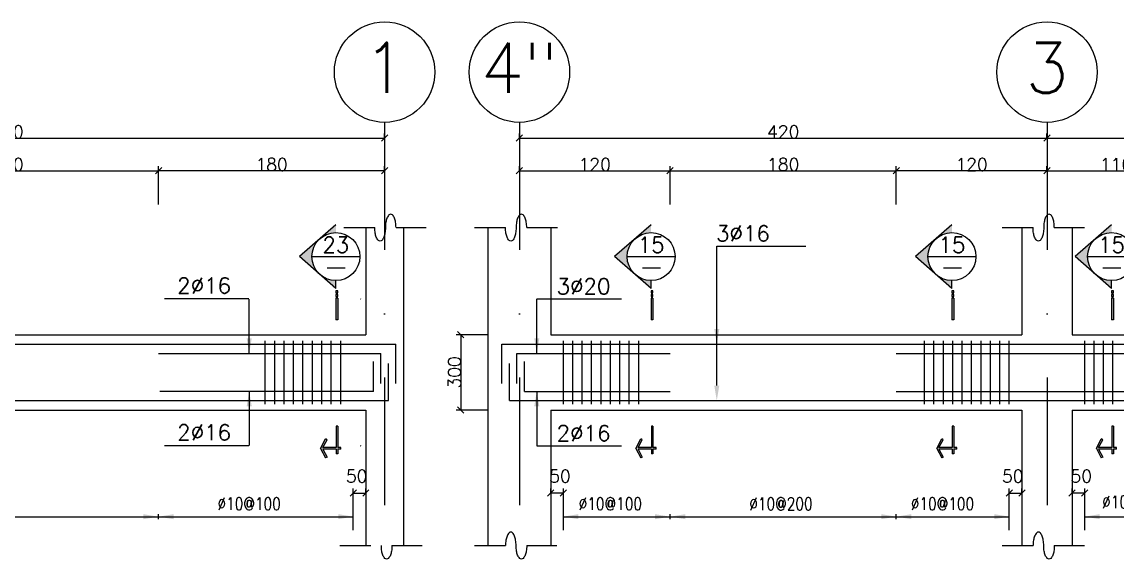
# Model space of a CAD drawing. Header units: millimetres. Extents: x -231 to 30223, y -7037 to 7120.
# Drawn here: x 13939 to 15683, y -2666 to -1811 of the extents above; entities that cross this region are included whole.
import ezdxf
from ezdxf.enums import TextEntityAlignment as Align

# ---------------------------------------------------------------- set-up
doc = ezdxf.new("R2010")
doc.units = ezdxf.units.MM
for name, pattern in [('CENTER', [2, 1.25, -0.25, 0.25, -0.25]), ('DASHDOTX2', [50.8, 25.4, -12.7, 0, -12.7]), ('DASHED', [0.75, 0.5, -0.25])]:
    doc.linetypes.add(name, pattern=pattern)
for name, color, linetype in [('2', 2, 'Continuous'), ('3', 3, 'Continuous'), ('5', 7, 'Continuous'), ('ax', 1, 'DASHDOTX2'), ('AXE', 8, 'CENTER'), ('COV', 4, 'Continuous'), ('DIM', 1, 'Continuous'), ('DST', 1, 'Continuous'), ('HAT', 4, 'Continuous'), ('KH', 3, 'Continuous'), ('STT', 6, 'Continuous'), ('TX', 2, 'Continuous'), ('TX1', 3, 'Continuous')]:
    doc.layers.add(name, color=color, linetype=linetype)
doc.styles.add('ROMANS', font='romans.shx')
doc.dimstyles.new('SC25', dxfattribs={"dimscale": 0.1, "dimtxt": 200, "dimasz": 0.5, "dimexe": 75, "dimexo": 0, "dimgap": 0, "dimtad": 1, "dimdec": 0, "dimlfac": 2.5, "dimdsep": 46, "dimtxsty": 'ROMANS', "dimblk": 'TIC', "dimcen": 0, "dimclrd": 44, "dimclre": 13, "dimclrt": 62, "dimadec": 0, "dimazin": 0, "dimtfac": 0.925926, "dimtdec": 0, "dimtix": 1, "dimtmove": 2, "dimatfit": 3, "dimldrblk": 'TIC', "dimfxl": 1, "dimtolj": 1, "dimarcsym": 0})
doc.dimstyles.new('SC50', dxfattribs={"dimscale": 0.1, "dimtxt": 200, "dimasz": 0.5, "dimexe": 75, "dimexo": 0, "dimgap": 0, "dimtad": 1, "dimdec": 0, "dimlfac": 0.5, "dimdsep": 46, "dimtxsty": 'ROMANS', "dimblk": 'TIC', "dimcen": 0, "dimclrd": 44, "dimclre": 1, "dimclrt": 62, "dimadec": 0, "dimazin": 0, "dimtfac": 0.925926, "dimtdec": 0, "dimtix": 1, "dimtmove": 2, "dimatfit": 3, "dimldrblk": 'TIC', "dimfxl": 1, "dimtolj": 1, "dimarcsym": 0})

# ---------------------------------------------------------------- blocks, each defined once
blk = doc.blocks.new('A$C4D2F09EE')
at = {"layer": 'DST'}
for p, q in [((0, 4), (710, 4)), ((170, 0), (170, 8)), ((530, 0), (530, 8)), ((830, 4), (1430, 4)), ((1550, 4), (2641, 4)), ((2331, 0), (2331, 8))]:
    blk.add_line(p, q, dxfattribs=at)
for points in [[(146, 8), (170, 4), (146, 0)], [(194, 8), (170, 4), (194, 0)], [(506, 8), (530, 4), (506, 0)], [(554, 8), (530, 4), (554, 0)], [(2307, 8), (2331, 4), (2307, 0)], [(2355, 8), (2331, 4), (2355, 0)]]:
    blk.add_solid(points, dxfattribs=at)
at = {"layer": 'TX1', "style": 'ROMANS', "width": 0.8}
for s, p in [('%%c10@100', (857.8, 17.4)), ('%%c10@100', (24.4, 14.7)), ('%%c10@200', (296, 14.6)), ('%%c10@100', (553.2, 14.7)), ('%%c10@100', (2424.9, 14.7))]:
    blk.add_text(s, height=20, dxfattribs=at).set_placement(p)
blk = doc.blocks.new('TIC')
blk.add_line((-100, -100), (100, 100))
blk = doc.blocks.new('*D559')
at = {"layer": 'DIM', "color": 1, "lineweight": -2, "transparency": 16777216}
for p, q in [((13675.6, -2048.6), (13675.6, -2040.2)), ((14156.6, -2052.9), (14156.6, -2040.2))]:
    blk.add_line(p, q, dxfattribs=at)
at = {"layer": 'DIM', "color": 44, "lineweight": -2, "transparency": 16777216}
blk.add_line((13675.6, -2047.7), (14156.5, -2047.7), dxfattribs=at)
at = {"layer": 'DIM', "color": 44, "lineweight": -2, "transparency": 16777216, "xscale": 0.05, "yscale": 0.05, "zscale": 0.05, "rotation": 180}
blk.add_blockref('TIC', (13675.6, -2047.7), dxfattribs=at)
at = {"layer": 'DIM', "color": 44, "lineweight": -2, "transparency": 16777216, "xscale": 0.05, "yscale": 0.05, "zscale": 0.05}
blk.add_blockref('TIC', (14156.6, -2047.7), dxfattribs=at)
at = {"layer": 'DIM', "color": 62, "transparency": 16777216, "insert": (13916.1, -2037.7), "char_height": 20, "attachment_point": 5, "style": 'ROMANS'}
blk.add_mtext('\\A1;240', dxfattribs=at)
blk = doc.blocks.new('*D560')
at = {"layer": 'DIM', "color": 1, "lineweight": -2, "transparency": 16777216}
for p, q in [((13315.6, -1995.6), (13315.6, -1988.1)), ((14516.6, -1995.6), (14516.6, -1988.1))]:
    blk.add_line(p, q, dxfattribs=at)
at = {"layer": 'DIM', "color": 44, "lineweight": -2, "transparency": 16777216}
blk.add_line((13315.6, -1995.6), (14516.5, -1995.6), dxfattribs=at)
at = {"layer": 'DIM', "color": 44, "lineweight": -2, "transparency": 16777216, "xscale": 0.05, "yscale": 0.05, "zscale": 0.05, "rotation": 180}
blk.add_blockref('TIC', (13315.6, -1995.6), dxfattribs=at)
at = {"layer": 'DIM', "color": 44, "lineweight": -2, "transparency": 16777216, "xscale": 0.05, "yscale": 0.05, "zscale": 0.05}
blk.add_blockref('TIC', (14516.6, -1995.6), dxfattribs=at)
at = {"layer": 'DIM', "color": 62, "transparency": 16777216, "insert": (13916.1, -1985.6), "char_height": 20, "attachment_point": 5, "style": 'ROMANS'}
blk.add_mtext('\\A1;600', dxfattribs=at)
blk = doc.blocks.new('*D624')
at = {"layer": 'DIM', "color": 1, "lineweight": -2, "transparency": 16777216}
for p, q in [((14971.1, -2047.7), (14971.1, -2040.2)), ((15331.1, -2101.5), (15331.1, -2040.2))]:
    blk.add_line(p, q, dxfattribs=at)
at = {"layer": 'DIM', "color": 44, "lineweight": -2, "transparency": 16777216}
blk.add_line((14971.2, -2047.7), (15331.1, -2047.7), dxfattribs=at)
at = {"layer": 'DIM', "color": 44, "lineweight": -2, "transparency": 16777216, "xscale": 0.05, "yscale": 0.05, "zscale": 0.05, "rotation": 180}
blk.add_blockref('TIC', (14971.1, -2047.7), dxfattribs=at)
at = {"layer": 'DIM', "color": 44, "lineweight": -2, "transparency": 16777216, "xscale": 0.05, "yscale": 0.05, "zscale": 0.05}
blk.add_blockref('TIC', (15331.1, -2047.7), dxfattribs=at)
at = {"layer": 'DIM', "color": 62, "transparency": 16777216, "insert": (15151.1, -2037.7), "char_height": 20, "attachment_point": 5, "style": 'ROMANS'}
blk.add_mtext('\\A1;180', dxfattribs=at)
blk = doc.blocks.new('*D625')
at = {"layer": 'DIM', "color": 1, "lineweight": -2, "transparency": 16777216}
for p, q in [((14731.1, -1995.6), (14731.1, -1988.1)), ((15571.1, -1995.6), (15571.1, -1988.1))]:
    blk.add_line(p, q, dxfattribs=at)
at = {"layer": 'DIM', "color": 44, "lineweight": -2, "transparency": 16777216}
blk.add_line((14731.2, -1995.6), (15571.1, -1995.6), dxfattribs=at)
at = {"layer": 'DIM', "color": 44, "lineweight": -2, "transparency": 16777216, "xscale": 0.05, "yscale": 0.05, "zscale": 0.05, "rotation": 180}
blk.add_blockref('TIC', (14731.1, -1995.6), dxfattribs=at)
at = {"layer": 'DIM', "color": 44, "lineweight": -2, "transparency": 16777216, "xscale": 0.05, "yscale": 0.05, "zscale": 0.05}
blk.add_blockref('TIC', (15571.1, -1995.6), dxfattribs=at)
at = {"layer": 'DIM', "color": 62, "transparency": 16777216, "insert": (15151.1, -1985.6), "char_height": 20, "attachment_point": 5, "style": 'ROMANS'}
blk.add_mtext('\\A1;420', dxfattribs=at)
blk = doc.blocks.new('EEE')
at = {"layer": '5'}
h = blk.add_hatch(color=256, dxfattribs=at)
h.paths.add_polyline_path([(-25.1, 28.8), (-58.1, 0), (-25.1, -28.8, -0.454846)])
h.paths.add_polyline_path([(-25.1, -28.8), (0, -50.6), (0, -38.2, -0.181206)])
h.paths.add_polyline_path([(0, 38.2), (0, 50.6), (-25.1, 28.8, -0.181206)])
h = blk.add_hatch(color=256, dxfattribs=at)
h.paths.add_polyline_path([(2.9, -57.6), (2.9, -54.7), (0, -54.7), (0, -57.6)])
h.paths.add_polyline_path([(0, -63.5), (2.9, -63.5), (2.9, -60.5), (0, -60.5)])
h.paths.add_polyline_path([(2.9, -66.4), (0, -66.4), (0, -100.6), (2.9, -100.6)])
blk.add_hatch(color=256, dxfattribs=at).paths.add_polyline_path([(0.4, -306.8), (0.4, -314.3), (2.9, -314.3), (2.9, -306.8), (8, -306.8), (8, -304.3), (2.9, -304.3), (2.9, -270), (0.4, -270), (0.4, -304.3), (-20.7, -304.3), (-14.1, -291.7), (-16.3, -290.5), (-24.2, -305.6), (-16.3, -320.7), (-14.1, -319.5), (-20.7, -306.8)])
at = {"layer": '2'}
for p, q in [((0, 50.6), (-58.1, 0)), ((0, -50.6), (-58.1, 0)), ((-38.2, 0), (38.2, 0)), ((0, -50.6), (0, -38.2)), ((2.9, -66.4), (0, -66.4)), ((0, -66.4), (0, -100.6)), ((2.9, -66.4), (2.9, -100.6)), ((2.9, -100.6), (0, -100.6)), ((2.9, -270), (0.4, -270)), ((-24.2, -305.6), (-16.3, -290.5)), ((-14.1, -291.7), (-16.3, -290.5)), ((-24.2, -305.6), (-16.3, -320.7)), ((8, -306.8), (8, -304.3)), ((-14.1, -319.5), (-16.3, -320.7)), ((2.9, -314.3), (0.4, -314.3))]:
    blk.add_line(p, q, dxfattribs=at)
for points in [[(0, -57.6), (2.9, -57.6), (2.9, -54.7), (0, -54.7)], [(0, -63.5), (2.9, -63.5), (2.9, -60.5), (0, -60.5)]]:
    blk.add_lwpolyline(points, close=True, dxfattribs=at)
for points in [[(0.4, -270), (0.4, -304.3)], [(2.9, -270), (2.9, -304.3)], [(0.4, -304.3), (-20.7, -304.3), (-14.1, -291.7)], [(0.4, -306.8), (-20.7, -306.8), (-14.1, -319.5)], [(0.4, -306.8), (0.4, -314.3)], [(8, -304.3), (2.9, -304.3)], [(8, -306.8), (2.9, -306.8)], [(2.9, -306.8), (2.9, -314.3)]]:
    blk.add_lwpolyline(points, dxfattribs=at)
blk.add_circle((0, 0), 38.2, dxfattribs=at)
at = {"layer": '3'}
blk.add_line((-13.7, -17.7), (15, -17.7), dxfattribs=at)
at = {"layer": 'TX1', "style": 'ROMANS'}
blk.add_attdef('B', text='', height=25, dxfattribs=at).set_placement((0, 18.7), align=Align.MIDDLE_CENTER)
blk = doc.blocks.new('*D626')
at = {"layer": 'DIM', "color": 13, "lineweight": -2, "transparency": 16777216}
for p, q in [((14681.8, -2308.8), (14630.3, -2308.8)), ((14681.8, -2428.8), (14630.3, -2428.8))]:
    blk.add_line(p, q, dxfattribs=at)
at = {"layer": 'DIM', "color": 44, "lineweight": -2, "transparency": 16777216}
blk.add_line((14637.8, -2308.9), (14637.8, -2428.8), dxfattribs=at)
at = {"layer": 'DIM', "color": 44, "lineweight": -2, "transparency": 16777216, "xscale": 0.05, "yscale": 0.05, "zscale": 0.05}
for p, rotation in [((14637.8, -2308.8), 90), ((14637.8, -2428.8), 270)]:
    blk.add_blockref('TIC', p, dxfattribs=dict(at, rotation=rotation))
at = {"layer": 'DIM', "color": 62, "transparency": 16777216, "insert": (14627.8, -2368.8), "char_height": 20, "attachment_point": 5, "rotation": 90, "style": 'ROMANS'}
blk.add_mtext('\\A1;300', dxfattribs=at)
blk = doc.blocks.new('*D627')
at = {"layer": 'DIM', "color": 13, "lineweight": -2, "transparency": 16777216}
for p, q in [((14466.6, -2620.4), (14466.6, -2553.6)), ((14486.6, -2561.1), (14486.6, -2553.6))]:
    blk.add_line(p, q, dxfattribs=at)
at = {"layer": 'DIM', "color": 44, "lineweight": -2, "transparency": 16777216}
blk.add_line((14466.6, -2561.1), (14486.5, -2561.1), dxfattribs=at)
at = {"layer": 'DIM', "color": 44, "lineweight": -2, "transparency": 16777216, "xscale": 0.05, "yscale": 0.05, "zscale": 0.05, "rotation": 180}
blk.add_blockref('TIC', (14466.6, -2561.1), dxfattribs=at)
at = {"layer": 'DIM', "color": 44, "lineweight": -2, "transparency": 16777216, "xscale": 0.05, "yscale": 0.05, "zscale": 0.05}
blk.add_blockref('TIC', (14486.6, -2561.1), dxfattribs=at)
at = {"layer": 'DIM', "color": 62, "transparency": 16777216, "insert": (14472.1, -2534.1), "char_height": 20, "attachment_point": 5, "style": 'ROMANS'}
blk.add_mtext('\\A1;50', dxfattribs=at)
blk = doc.blocks.new('*D628')
at = {"layer": 'DIM', "color": 13, "lineweight": -2, "transparency": 16777216}
for p, q in [((14781.1, -2561.1), (14781.1, -2553.6)), ((14801.1, -2620.4), (14801.1, -2553.6))]:
    blk.add_line(p, q, dxfattribs=at)
at = {"layer": 'DIM', "color": 44, "lineweight": -2, "transparency": 16777216}
blk.add_line((14801.1, -2561.1), (14781.2, -2561.1), dxfattribs=at)
at = {"layer": 'DIM', "color": 44, "lineweight": -2, "transparency": 16777216, "xscale": 0.05, "yscale": 0.05, "zscale": 0.05, "rotation": 180}
blk.add_blockref('TIC', (14781.1, -2561.1), dxfattribs=at)
at = {"layer": 'DIM', "color": 44, "lineweight": -2, "transparency": 16777216, "xscale": 0.05, "yscale": 0.05, "zscale": 0.05}
blk.add_blockref('TIC', (14801.1, -2561.1), dxfattribs=at)
at = {"layer": 'DIM', "color": 62, "transparency": 16777216, "insert": (14795.6, -2534.1), "char_height": 20, "attachment_point": 5, "style": 'ROMANS'}
blk.add_mtext('\\A1;50', dxfattribs=at)
blk = doc.blocks.new('*D629')
at = {"layer": 'DIM', "color": 1, "lineweight": -2, "transparency": 16777216}
for p, q in [((14156.6, -2101.5), (14156.6, -2040.2)), ((14516.6, -2047.7), (14516.6, -2040.2))]:
    blk.add_line(p, q, dxfattribs=at)
at = {"layer": 'DIM', "color": 44, "lineweight": -2, "transparency": 16777216}
blk.add_line((14516.5, -2047.7), (14156.6, -2047.7), dxfattribs=at)
at = {"layer": 'DIM', "color": 44, "lineweight": -2, "transparency": 16777216, "xscale": 0.05, "yscale": 0.05, "zscale": 0.05, "rotation": 180}
blk.add_blockref('TIC', (14156.6, -2047.7), dxfattribs=at)
at = {"layer": 'DIM', "color": 44, "lineweight": -2, "transparency": 16777216, "xscale": 0.05, "yscale": 0.05, "zscale": 0.05}
blk.add_blockref('TIC', (14516.6, -2047.7), dxfattribs=at)
at = {"layer": 'DIM', "color": 62, "transparency": 16777216, "insert": (14336.6, -2037.7), "char_height": 20, "attachment_point": 5, "style": 'ROMANS'}
blk.add_mtext('\\A1;180', dxfattribs=at)
blk = doc.blocks.new('*D630')
at = {"layer": 'DIM', "color": 1, "lineweight": -2, "transparency": 16777216}
for p, q in [((14731.1, -2047.7), (14731.1, -2040.2)), ((14971.1, -2101.5), (14971.1, -2040.2))]:
    blk.add_line(p, q, dxfattribs=at)
at = {"layer": 'DIM', "color": 44, "lineweight": -2, "transparency": 16777216}
blk.add_line((14731.2, -2047.7), (14971.1, -2047.7), dxfattribs=at)
at = {"layer": 'DIM', "color": 44, "lineweight": -2, "transparency": 16777216, "xscale": 0.05, "yscale": 0.05, "zscale": 0.05, "rotation": 180}
blk.add_blockref('TIC', (14731.1, -2047.7), dxfattribs=at)
at = {"layer": 'DIM', "color": 44, "lineweight": -2, "transparency": 16777216, "xscale": 0.05, "yscale": 0.05, "zscale": 0.05}
blk.add_blockref('TIC', (14971.1, -2047.7), dxfattribs=at)
at = {"layer": 'DIM', "color": 62, "transparency": 16777216, "insert": (14851.1, -2037.7), "char_height": 20, "attachment_point": 5, "style": 'ROMANS'}
blk.add_mtext('\\A1;120', dxfattribs=at)
blk = doc.blocks.new('*D631')
at = {"layer": 'DIM', "color": 13, "lineweight": -2, "transparency": 16777216}
for p, q in [((15511.1, -2620.4), (15511.1, -2553.6)), ((15531.1, -2561.1), (15531.1, -2553.6))]:
    blk.add_line(p, q, dxfattribs=at)
at = {"layer": 'DIM', "color": 44, "lineweight": -2, "transparency": 16777216}
blk.add_line((15511.2, -2561.1), (15531.1, -2561.1), dxfattribs=at)
at = {"layer": 'DIM', "color": 44, "lineweight": -2, "transparency": 16777216, "xscale": 0.05, "yscale": 0.05, "zscale": 0.05, "rotation": 180}
blk.add_blockref('TIC', (15511.1, -2561.1), dxfattribs=at)
at = {"layer": 'DIM', "color": 44, "lineweight": -2, "transparency": 16777216, "xscale": 0.05, "yscale": 0.05, "zscale": 0.05}
blk.add_blockref('TIC', (15531.1, -2561.1), dxfattribs=at)
at = {"layer": 'DIM', "color": 62, "transparency": 16777216, "insert": (15516.6, -2534.1), "char_height": 20, "attachment_point": 5, "style": 'ROMANS'}
blk.add_mtext('\\A1;50', dxfattribs=at)
blk = doc.blocks.new('*D632')
at = {"layer": 'DIM', "color": 13, "lineweight": -2, "transparency": 16777216}
for p, q in [((15611.1, -2561.1), (15611.1, -2553.6)), ((15631.1, -2620.4), (15631.1, -2553.6))]:
    blk.add_line(p, q, dxfattribs=at)
at = {"layer": 'DIM', "color": 44, "lineweight": -2, "transparency": 16777216}
blk.add_line((15631.1, -2561.1), (15611.2, -2561.1), dxfattribs=at)
at = {"layer": 'DIM', "color": 44, "lineweight": -2, "transparency": 16777216, "xscale": 0.05, "yscale": 0.05, "zscale": 0.05, "rotation": 180}
blk.add_blockref('TIC', (15611.1, -2561.1), dxfattribs=at)
at = {"layer": 'DIM', "color": 44, "lineweight": -2, "transparency": 16777216, "xscale": 0.05, "yscale": 0.05, "zscale": 0.05}
blk.add_blockref('TIC', (15631.1, -2561.1), dxfattribs=at)
at = {"layer": 'DIM', "color": 62, "transparency": 16777216, "insert": (15625.6, -2534.1), "char_height": 20, "attachment_point": 5, "style": 'ROMANS'}
blk.add_mtext('\\A1;50', dxfattribs=at)
blk = doc.blocks.new('*D636')
at = {"layer": 'DIM', "color": 1, "lineweight": -2, "transparency": 16777216}
for p, q in [((15571.1, -1995.6), (15571.1, -1988.1)), ((16291.1, -1995.6), (16291.1, -1988.1))]:
    blk.add_line(p, q, dxfattribs=at)
at = {"layer": 'DIM', "color": 44, "lineweight": -2, "transparency": 16777216}
blk.add_line((15571.2, -1995.6), (16291.1, -1995.6), dxfattribs=at)
at = {"layer": 'DIM', "color": 44, "lineweight": -2, "transparency": 16777216, "xscale": 0.05, "yscale": 0.05, "zscale": 0.05, "rotation": 180}
blk.add_blockref('TIC', (15571.1, -1995.6), dxfattribs=at)
at = {"layer": 'DIM', "color": 44, "lineweight": -2, "transparency": 16777216, "xscale": 0.05, "yscale": 0.05, "zscale": 0.05}
blk.add_blockref('TIC', (16291.1, -1995.6), dxfattribs=at)
at = {"layer": 'DIM', "color": 62, "transparency": 16777216, "insert": (15931.1, -1985.6), "char_height": 20, "attachment_point": 5, "style": 'ROMANS'}
blk.add_mtext('\\A1;360', dxfattribs=at)
blk = doc.blocks.new('*D637')
at = {"layer": 'DIM', "color": 1, "lineweight": -2, "transparency": 16777216}
for p, q in [((15331.1, -2101.5), (15331.1, -2040.2)), ((15571.1, -2047.7), (15571.1, -2040.2))]:
    blk.add_line(p, q, dxfattribs=at)
at = {"layer": 'DIM', "color": 44, "lineweight": -2, "transparency": 16777216}
blk.add_line((15571.1, -2047.7), (15331.2, -2047.7), dxfattribs=at)
at = {"layer": 'DIM', "color": 44, "lineweight": -2, "transparency": 16777216, "xscale": 0.05, "yscale": 0.05, "zscale": 0.05, "rotation": 180}
blk.add_blockref('TIC', (15331.1, -2047.7), dxfattribs=at)
at = {"layer": 'DIM', "color": 44, "lineweight": -2, "transparency": 16777216, "xscale": 0.05, "yscale": 0.05, "zscale": 0.05}
blk.add_blockref('TIC', (15571.1, -2047.7), dxfattribs=at)
at = {"layer": 'DIM', "color": 62, "transparency": 16777216, "insert": (15451.1, -2037.7), "char_height": 20, "attachment_point": 5, "style": 'ROMANS'}
blk.add_mtext('\\A1;120', dxfattribs=at)
blk = doc.blocks.new('*D638')
at = {"layer": 'DIM', "color": 1, "lineweight": -2, "transparency": 16777216}
for p, q in [((15571.1, -2047.7), (15571.1, -2040.2)), ((15791.1, -2101.5), (15791.1, -2040.2))]:
    blk.add_line(p, q, dxfattribs=at)
at = {"layer": 'DIM', "color": 44, "lineweight": -2, "transparency": 16777216}
blk.add_line((15571.2, -2047.7), (15791.1, -2047.7), dxfattribs=at)
at = {"layer": 'DIM', "color": 44, "lineweight": -2, "transparency": 16777216, "xscale": 0.05, "yscale": 0.05, "zscale": 0.05, "rotation": 180}
blk.add_blockref('TIC', (15571.1, -2047.7), dxfattribs=at)
at = {"layer": 'DIM', "color": 44, "lineweight": -2, "transparency": 16777216, "xscale": 0.05, "yscale": 0.05, "zscale": 0.05}
blk.add_blockref('TIC', (15791.1, -2047.7), dxfattribs=at)
at = {"layer": 'DIM', "color": 62, "transparency": 16777216, "insert": (15681.1, -2037.7), "char_height": 20, "attachment_point": 5, "style": 'ROMANS'}
blk.add_mtext('\\A1;110', dxfattribs=at)

msp = doc.modelspace()

# ---------------------------------------------------------------- linework, layer by layer
at = {"layer": '2'}
for centre in [(14516.576442, -1890.605857), (14731.117348, -1890.605857), (15571.117348, -1890.605857)]:
    msp.add_circle(centre, 80, dxfattribs=at)
at = {"layer": 'ax', "ltscale": 8}
for p, q in [((14516.576442, -1970.605857), (14516.576442, -2664.553803)), ((14731.117348, -1970.605857), (14731.117348, -2664.553803)), ((15571.117348, -1970.605857), (15571.117348, -2664.553803))]:
    msp.add_line(p, q, dxfattribs=at)
at = {"layer": 'COV'}
for p, q in [((14486.576442, -2138.330431), (14486.576442, -2308.811836)), ((14546.576442, -2138.330431), (14546.576442, -2644.738115)), ((14681.117348, -2138.330431), (14681.117348, -2644.738115)), ((14781.117348, -2138.330431), (14781.117348, -2308.811836)), ((15531.117348, -2138.330431), (15531.117348, -2308.811836)), ((15611.117348, -2138.330431), (15611.117348, -2308.811836)), ((13355.576443, -2308.811836), (14486.576442, -2308.811836)), ((14781.117348, -2308.811836), (15531.117348, -2308.811836)), ((15611.117348, -2308.811836), (16251.117348, -2308.811836)), ((13355.576443, -2428.811836), (14486.576442, -2428.811836)), ((14486.576442, -2428.811836), (14486.576442, -2644.738115)), ((14781.117348, -2428.811836), (15531.117348, -2428.811836)), ((14781.117348, -2428.811836), (14781.117348, -2644.738115)), ((15531.117348, -2428.811836), (15531.117348, -2644.738115)), ((15611.117348, -2428.811836), (16251.117348, -2428.811836)), ((15611.117348, -2428.811836), (15611.117348, -2644.738115))]:
    msp.add_line(p, q, dxfattribs=at)
at = {"layer": 'DST'}
for p, q in [((14451.747043, -2138.330431), (14500.847383, -2138.330431)), ((14534.664193, -2138.330431), (14582.706476, -2138.330431)), ((14659.844348, -2138.330431), (14708.944688, -2138.330431)), ((14742.761498, -2138.330431), (14791.861838, -2138.330431)), ((15499.844348, -2138.330431), (15548.944688, -2138.330431)), ((15582.761498, -2138.330431), (15630.803781, -2138.330431)), ((15045.38122, -2323.811836), (15045.38122, -2167.676552)), ((15045.38122, -2167.676552), (15187.207823, -2167.676552)), ((15045.38122, -2389.811836), (15045.38122, -2245.744194)), ((14300.444641, -2251.831758), (14166.316393, -2251.831758)), ((14300.944641, -2338.811836), (14300.944641, -2252.331758)), ((14758.820529, -2338.811836), (14758.820529, -2252.331758)), ((14759.320529, -2251.831758), (14893.448777, -2251.831758)), ((14300.944641, -2398.811836), (14300.944641, -2485.291915)), ((14758.820529, -2398.811836), (14758.820529, -2485.291915)), ((14300.444641, -2485.791915), (14166.316393, -2485.791915)), ((14759.320529, -2485.791915), (14893.448777, -2485.791915)), ((14466.576442, -2602.670699), (14466.576442, -2594.670699)), ((14801.117348, -2602.670699), (14801.117348, -2594.670699)), ((15511.117348, -2602.670699), (15511.117348, -2594.670699)), ((15631.117348, -2602.670699), (15631.117348, -2594.670699)), ((14445.303442, -2644.738115), (14494.403782, -2644.738115)), ((14528.220592, -2644.738115), (14576.262875, -2644.738115)), ((14659.844348, -2644.738115), (14708.944688, -2644.738115)), ((14742.761498, -2644.738115), (14790.803781, -2644.738115)), ((15499.844348, -2644.738115), (15548.944688, -2644.738115)), ((15582.761498, -2644.738115), (15630.803781, -2644.738115))]:
    msp.add_line(p, q, dxfattribs=at)
for points in [[(14534.664193, -2138.330431, 0.0403680359), (14533.954552, -2129.555123, 0.0533262152), (14532.188014, -2123.120522, 0.0964678183), (14528.918749, -2117.984226, 0.2057382443), (14526.20999, -2116.820371, 0.2057382443), (14523.501231, -2117.984226, 0.0964678183), (14520.231966, -2123.120522, 0.0533262152), (14518.465428, -2129.555123, 0.0403680359), (14517.755788, -2138.330431, 0.0403680359)], [(14742.761498, -2138.330431, 0.0403680359), (14742.051857, -2129.555123, 0.0533262152), (14740.285319, -2123.120522, 0.0964678183), (14737.016054, -2117.984226, 0.2057382443), (14734.307295, -2116.820371, 0.2057382443), (14731.598536, -2117.984226, 0.0964678183), (14728.329271, -2123.120522, 0.0533262152), (14726.562733, -2129.555123, 0.0403680359), (14725.853093, -2138.330431, 0.0403680359)], [(15582.761498, -2138.330431, 0.0403680359), (15582.051857, -2129.555123, 0.0533262152), (15580.285319, -2123.120522, 0.0964678183), (15577.016054, -2117.984226, 0.2057382443), (15574.307295, -2116.820371, 0.2057382443), (15571.598536, -2117.984226, 0.0964678183), (15568.329271, -2123.120522, 0.0533262152), (15566.562733, -2129.555123, 0.0403680359), (15565.853093, -2138.330431, 0.0403680359)], [(14517.755788, -2138.330431, -0.0403680359), (14517.046148, -2147.105738, -0.0533262152), (14515.279609, -2153.540339, -0.0964678183), (14512.010344, -2158.676635, -0.2057382443), (14509.301585, -2159.84049, -0.2057382443), (14506.592826, -2158.676635, -0.0964678183), (14503.323562, -2153.540339, -0.0533262152), (14501.557023, -2147.105738, -0.0403680359), (14500.847383, -2138.330431, -0.0403680359)], [(14725.853093, -2138.330431, -0.0403680359), (14725.143452, -2147.105738, -0.0533262152), (14723.376914, -2153.540339, -0.0964678183), (14720.107649, -2158.676635, -0.2057382443), (14717.39889, -2159.84049, -0.2057382443), (14714.690131, -2158.676635, -0.0964678183), (14711.420866, -2153.540339, -0.0533262152), (14709.654328, -2147.105738, -0.0403680359), (14708.944688, -2138.330431, -0.0403680359)], [(15565.853093, -2138.330431, -0.0403680359), (15565.143452, -2147.105738, -0.0533262152), (15563.376914, -2153.540339, -0.0964678183), (15560.107649, -2158.676635, -0.2057382443), (15557.39889, -2159.84049, -0.2057382443), (15554.690131, -2158.676635, -0.0964678183), (15551.420866, -2153.540339, -0.0533262152), (15549.654328, -2147.105738, -0.0403680359), (15548.944688, -2138.330431, -0.0403680359)], [(14725.853093, -2644.738115, 0.0403680359), (14725.143452, -2635.962807, 0.0533262152), (14723.376914, -2629.528206, 0.0964678183), (14720.107649, -2624.39191, 0.2057382443), (14717.39889, -2623.228055, 0.2057382443), (14714.690131, -2624.39191, 0.0964678183), (14711.420866, -2629.528206, 0.0533262152), (14709.654328, -2635.962807, 0.0403680359), (14708.944688, -2644.738115, 0.0403680359)], [(15565.853093, -2644.738115, 0.0403680359), (15565.143452, -2635.962807, 0.0533262152), (15563.376914, -2629.528206, 0.0964678183), (15560.107649, -2624.39191, 0.2057382443), (15557.39889, -2623.228055, 0.2057382443), (15554.690131, -2624.39191, 0.0964678183), (15551.420866, -2629.528206, 0.0533262152), (15549.654328, -2635.962807, 0.0403680359), (15548.944688, -2644.738115, 0.0403680359)], [(14528.220592, -2644.738115, -0.0403680359), (14527.510951, -2653.513422, -0.0533262152), (14525.744413, -2659.948023, -0.0964678183), (14522.475148, -2665.084319, -0.2057382443), (14519.766389, -2666.248174, -0.2057382443), (14517.05763, -2665.084319, -0.0964678183), (14513.788365, -2659.948023, -0.0533262152), (14512.021827, -2653.513422, -0.0403680359), (14511.312187, -2644.738115, -0.0403680359)], [(14742.761498, -2644.738115, -0.0403680359), (14742.051857, -2653.513422, -0.0533262152), (14740.285319, -2659.948023, -0.0964678183), (14737.016054, -2665.084319, -0.2057382443), (14734.307295, -2666.248174, -0.2057382443), (14731.598536, -2665.084319, -0.0964678183), (14728.329271, -2659.948023, -0.0533262152), (14726.562733, -2653.513422, -0.0403680359), (14725.853093, -2644.738115, -0.0403680359)], [(15582.761498, -2644.738115, -0.0403680359), (15582.051857, -2653.513422, -0.0533262152), (15580.285319, -2659.948023, -0.0964678183), (15577.016054, -2665.084319, -0.2057382443), (15574.307295, -2666.248174, -0.2057382443), (15571.598536, -2665.084319, -0.0964678183), (15568.329271, -2659.948023, -0.0533262152), (15566.562733, -2653.513422, -0.0403680359), (15565.853093, -2644.738115, -0.0403680359)]]:
    msp.add_lwpolyline(points, format="xyb", dxfattribs=at)
for centre, start, end in [((14478.373261, -2252.331758), 0, 90), ((14759.320529, -2252.331758), 90, 180), ((14478.373261, -2485.291915), 270, 0), ((14759.320529, -2485.291915), 180, 270)]:
    msp.add_arc(centre, 0.5, start, end, dxfattribs=at)
for points in [[(15041.38122, -2299.811836), (15045.38122, -2323.811836), (15049.38122, -2299.811836)], [(14304.944641, -2314.811836), (14300.944641, -2338.811836), (14296.944641, -2314.811836)], [(14754.820529, -2314.811836), (14758.820529, -2338.811836), (14762.820529, -2314.811836)], [(14304.944641, -2422.811836), (14300.944641, -2398.811836), (14296.944641, -2422.811836)], [(14754.820529, -2422.811836), (14758.820529, -2398.811836), (14762.820529, -2422.811836)], [(15041.38122, -2389.811836), (15045.38122, -2413.811836), (15049.38122, -2389.811836)], [(14442.576442, -2594.670699), (14466.576442, -2598.670699), (14442.576442, -2602.670699)], [(14825.117348, -2594.670699), (14801.117348, -2598.670699), (14825.117348, -2602.670699)], [(15487.117348, -2594.670699), (15511.117348, -2598.670699), (15487.117348, -2602.670699)], [(15655.117348, -2594.670699), (15631.117348, -2598.670699), (15655.117348, -2602.670699)]]:
    msp.add_solid(points, dxfattribs=at)
at = {"layer": 'KH'}
for p, q in [((14326.576442, -2419.338655), (14326.576442, -2318.811836)), ((14341.576442, -2419.338655), (14341.576442, -2318.811836)), ((14356.576442, -2419.338655), (14356.576442, -2318.811836)), ((14371.576442, -2419.338655), (14371.576442, -2318.811836)), ((14386.576442, -2419.338655), (14386.576442, -2318.811836)), ((14401.576442, -2419.338655), (14401.576442, -2318.811836)), ((14416.576442, -2419.338655), (14416.576442, -2318.811836)), ((14431.576442, -2419.338655), (14431.576442, -2318.811836)), ((14446.576442, -2419.338655), (14446.576442, -2318.811836)), ((14801.117348, -2419.338655), (14801.117348, -2318.811836)), ((14816.117348, -2419.338655), (14816.117348, -2318.811836)), ((14831.117348, -2419.338655), (14831.117348, -2318.811836)), ((14846.117348, -2419.338655), (14846.117348, -2318.811836)), ((14861.117348, -2419.338655), (14861.117348, -2318.811836)), ((14876.117348, -2419.338655), (14876.117348, -2318.811836)), ((14891.117348, -2419.338655), (14891.117348, -2318.811836)), ((14906.117348, -2419.338655), (14906.117348, -2318.811836)), ((14921.117348, -2419.338655), (14921.117348, -2318.811836)), ((15376.117348, -2419.338655), (15376.117348, -2318.811836)), ((15391.117348, -2419.338655), (15391.117348, -2318.811836)), ((15406.117348, -2419.338655), (15406.117348, -2318.811836)), ((15421.117348, -2419.338655), (15421.117348, -2318.811836)), ((15436.117348, -2419.338655), (15436.117348, -2318.811836)), ((15451.117348, -2419.338655), (15451.117348, -2318.811836)), ((15466.117348, -2419.338655), (15466.117348, -2318.811836)), ((15481.117348, -2419.338655), (15481.117348, -2318.811836)), ((15496.117348, -2419.338655), (15496.117348, -2318.811836)), ((15511.117348, -2419.338655), (15511.117348, -2318.811836)), ((15631.117348, -2419.338655), (15631.117348, -2318.811836)), ((15646.117348, -2419.338655), (15646.117348, -2318.811836)), ((15661.117348, -2419.338655), (15661.117348, -2318.811836)), ((15676.117348, -2419.338655), (15676.117348, -2318.811836))]:
    msp.add_line(p, q, dxfattribs=at)
at = {"layer": 'STT'}
for p, q in [((11727.576443, -2323.811836), (14534.576442, -2323.811836)), ((14534.576442, -2386.621335), (14534.576442, -2323.811836)), ((14703.117348, -2323.811836), (17510.117347, -2323.811836)), ((14703.117348, -2386.621335), (14703.117348, -2323.811836)), ((14156.576442, -2338.811836), (14510.576442, -2338.811836)), ((14498.576442, -2399.338655), (14498.576442, -2351.529157)), ((14510.576442, -2386.621335), (14510.576442, -2338.811836)), ((14727.117348, -2338.811836), (14971.117348, -2338.811836)), ((14727.117348, -2386.621335), (14727.117348, -2338.811836)), ((14739.117348, -2399.338655), (14739.117348, -2351.529157)), ((15331.117348, -2338.811836), (15791.117348, -2338.811836)), ((14522.576442, -2413.811836), (14522.576442, -2354.441433)), ((14715.117348, -2413.811836), (14715.117348, -2354.441433)), ((14498.576442, -2399.338655), (14158.433878, -2399.338655)), ((14739.117348, -2399.338655), (14971.117348, -2399.338655)), ((15331.117348, -2399.338655), (15791.117348, -2399.338655)), ((11739.576443, -2413.811836), (14522.576442, -2413.811836)), ((14715.117348, -2413.811836), (17498.117347, -2413.811836))]:
    msp.add_line(p, q, dxfattribs=at)

# ---------------------------------------------------------------- block references
at = {"layer": 'AXE', "color": 190, "linetype": 'DASHED'}
for p in [(11825.576391, -2602.67071), (14801.117297, -2602.67071)]:
    msp.add_blockref('A$C4D2F09EE', p, dxfattribs=at)
at = {"layer": 'HAT'}
for p, values in [((14438.900451, -2184.408056), {'B': '23'}), ((14940.82889, -2184.408056), {'B': '15'}), ((15419.803415, -2184.408056), {'B': '15'}), ((15673.887463, -2184.408056), {'B': '15'})]:
    msp.add_blockref('EEE', p, dxfattribs=at).add_auto_attribs(values)

# ---------------------------------------------------------------- texts
at = {"layer": 'TX', "style": 'ROMANS'}
for s, p in [('1', (14516.576442, -1883.733866)), ('4"', (14731.117348, -1883.733866)), ('3', (15571.117348, -1883.733866))]:
    msp.add_text(s, height=80, dxfattribs=at).set_placement(p, align=Align.MIDDLE)
at = {"layer": 'TX1', "style": 'ROMANS'}
for s, p in [('3%%C16', (15044.283817, -2160.089061)), ('2%%C16', (14186.287065, -2243.044568)), ('3%%C20', (14790.342003, -2244.244267)), ('2%%C16', (14186.287065, -2477.004726)), ('2%%C16', (14790.342003, -2478.204424))]:
    msp.add_text(s, height=25, dxfattribs=at).set_placement(p)

# ---------------------------------------------------------------- dimensions: what is measured, and where the dimension line sits
at = {"layer": 'DIM'}
for base, p1, p2, picture, middle in [((14516.5764420457, -1995.6058569808), (13315.5764426816, -1995.6058569808), (14516.5764420457, -1995.6058569808), '*D560', (13916.0764423637, -1985.6058569808)), ((15571.117348, -1995.605857), (14731.117348, -1995.605857), (15571.117348, -1995.605857), '*D625', (15151.117348, -1985.605857)), ((16291.117348, -1995.605857), (15571.117348, -1995.605857), (16291.117348, -1995.605857), '*D636', (15931.117348, -1985.605857)), ((14156.576442, -2047.683571), (13675.576443, -2048.5964), (14156.576442, -2052.942252), '*D559', (13916.076442, -2037.683571)), ((14971.117348, -2047.683571), (14731.117348, -2047.683571), (14971.117348, -2101.499874), '*D630', (14851.117348, -2037.683571)), ((15331.117348, -2047.683571), (14971.117348, -2047.683571), (15331.117348, -2101.499874), '*D624', (15151.117348, -2037.683571)), ((15791.117348, -2047.683571), (15571.117348, -2047.683571), (15791.117348, -2101.499874), '*D638', (15681.117348, -2037.683571))]:
    dim = msp.add_linear_dim(base=base, p1=p1, p2=p2, dimstyle='SC50', dxfattribs=at)
    dim.commit()
    dim.dimension.update_dxf_attribs({"geometry": picture, "text_midpoint": middle})
for base, p1, p2, angle, dimstyle, picture, middle in [((14156.576442, -2047.683571), (14516.576442, -2047.683571), (14156.576442, -2101.499874), 180, 'SC50', '*D629', (14336.576442, -2037.683571)), ((15331.117348, -2047.683571), (15571.117348, -2047.683571), (15331.117348, -2101.499874), 180, 'SC50', '*D637', (15451.117348, -2037.683571)), ((14637.842365, -2428.811836), (14681.842365, -2308.811836), (14681.842365, -2428.811836), 90, 'SC25', '*D626', (14627.842365, -2368.811836))]:
    dim = msp.add_linear_dim(base=base, p1=p1, p2=p2, angle=angle, dimstyle=dimstyle, dxfattribs=at)
    dim.commit()
    dim.dimension.update_dxf_attribs({"geometry": picture, "text_midpoint": middle})
for base, p1, p2, picture, middle in [((14486.576442, -2561.06611), (14466.576442, -2620.397406), (14486.576442, -2561.06611), '*D627', (14472.100783, -2534.06611)), ((15531.117348, -2561.06611), (15511.117348, -2620.397406), (15531.117348, -2561.06611), '*D631', (15516.641689, -2534.06611))]:
    dim = msp.add_linear_dim(base=base, p1=p1, p2=p2, angle=180, dimstyle='SC25', dxfattribs=at)
    dim.commit()
    dim.dimension.update_dxf_attribs({"geometry": picture, "text_midpoint": middle, "dimtype": 160})
for base, p1, p2, picture, middle in [((14781.117348, -2561.06611), (14801.117348, -2620.397406), (14781.117348, -2561.06611), '*D628', (14795.593007, -2534.06611)), ((15611.117348, -2561.06611), (15631.117348, -2620.397406), (15611.117348, -2561.06611), '*D632', (15625.593007, -2534.06611))]:
    dim = msp.add_linear_dim(base=base, p1=p1, p2=p2, dimstyle='SC25', dxfattribs=at)
    dim.commit()
    dim.dimension.update_dxf_attribs({"geometry": picture, "text_midpoint": middle, "dimtype": 160})

doc.saveas('drawing.dxf')
